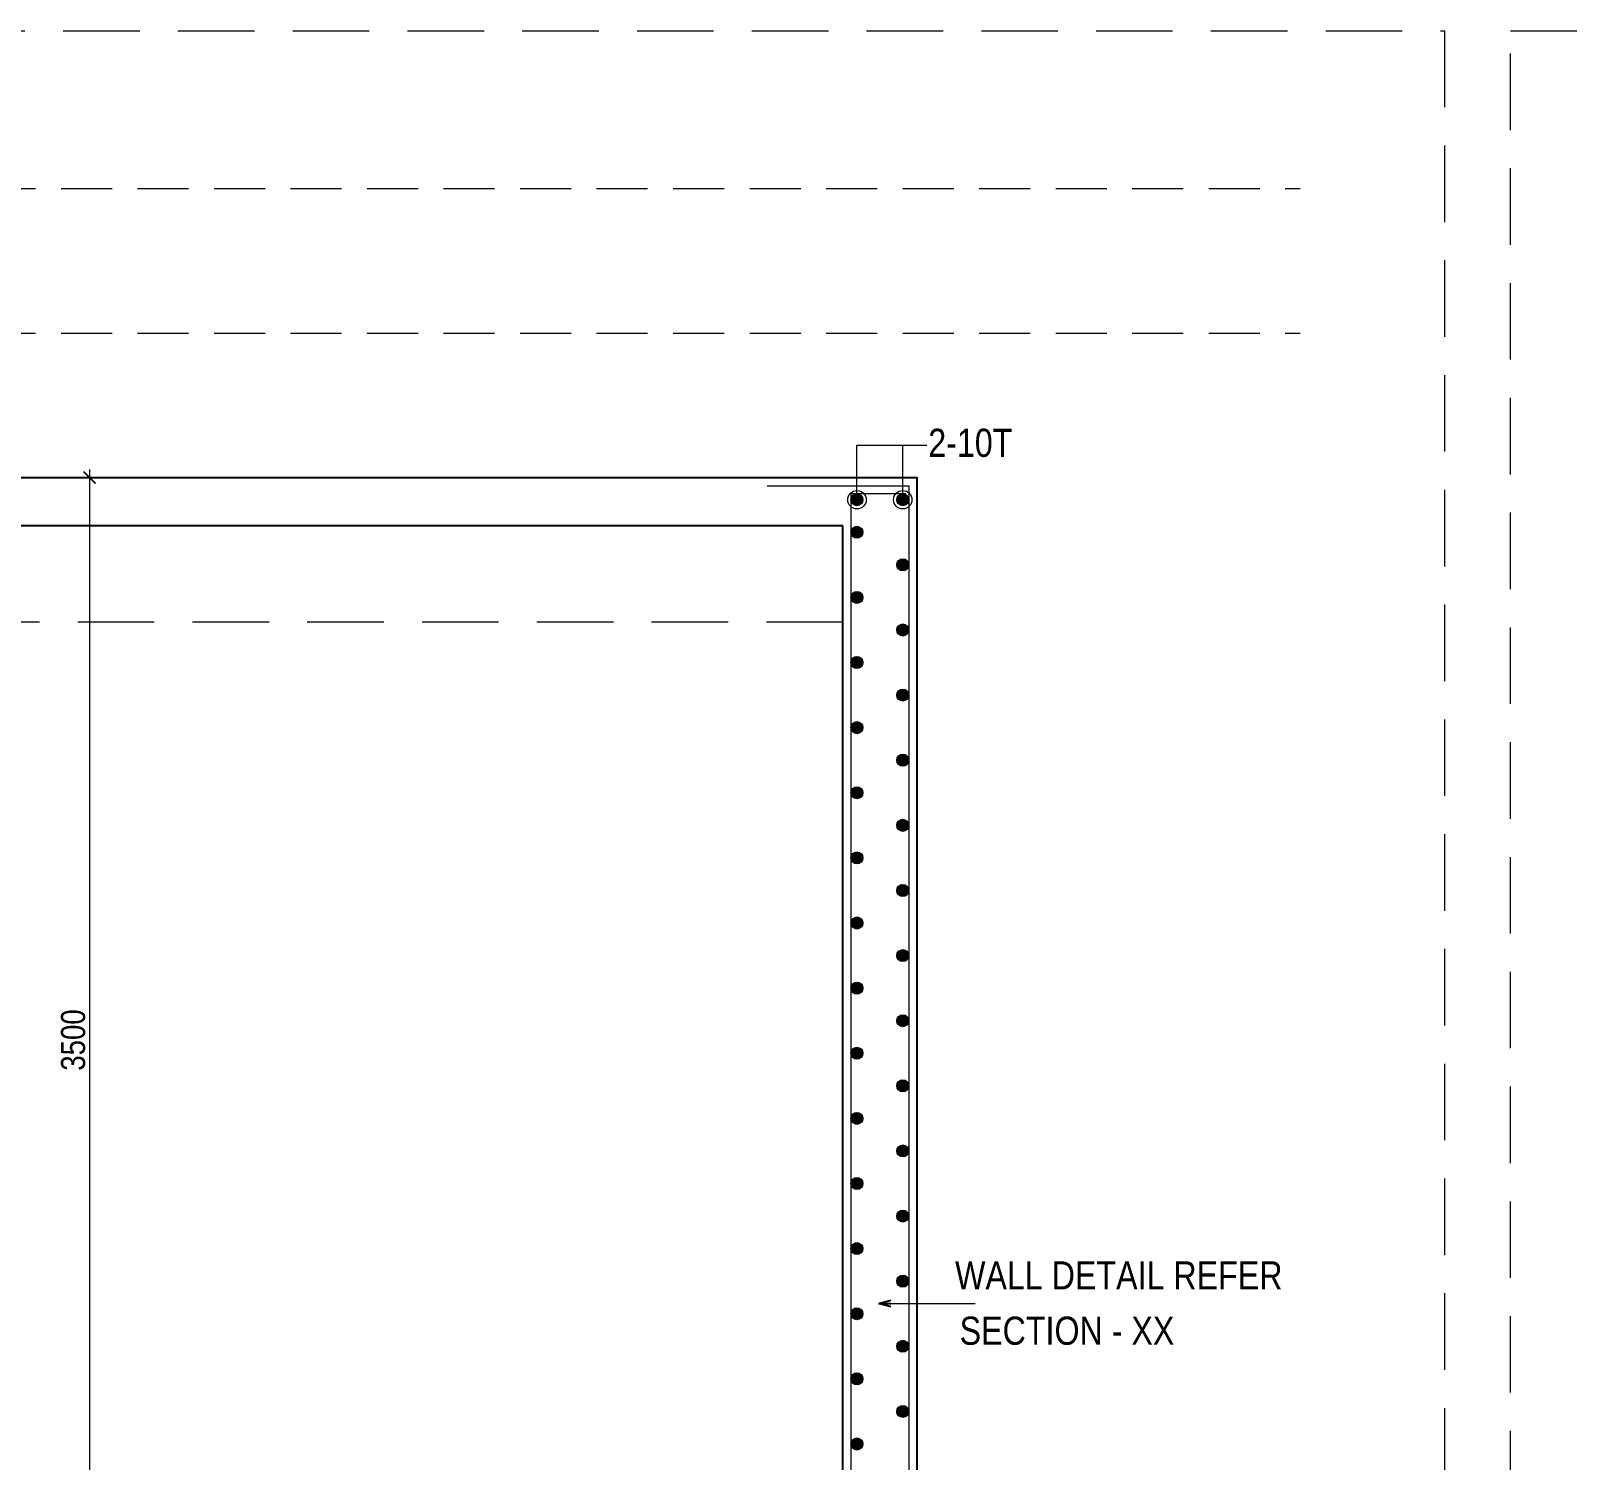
# Model space of a CAD drawing. Header units: millimetres. Extents: x 1112055 to 3390982, y -148532 to 766891.
# Drawn here: x 1810628 to 1829756, y 285589 to 303383 of the extents above; entities that cross this region are included whole.
import ezdxf

# ---------------------------------------------------------------- set-up
doc = ezdxf.new("R2010")
doc.units = ezdxf.units.MM
doc.header["$PDMODE"] = 35
doc.header["$PDSIZE"] = -25
doc.linetypes.add('Hidden', pattern=[9.525, 6.35, -3.175])
for name, color, linetype, lineweight in [('A_Levels', 150, 'Hidden', 13), ('A_Sectional elevation', 252, 'Continuous', 9), ('B FINAL COLUMN', 1, 'Continuous', 30), ('B P.C.C', 251, 'Continuous', 0), ('B STEEL', 34, 'Continuous', 15), ('B STEEL TEXT', 7, 'Continuous', 15), ('B-ST DIM', 250, 'Continuous', 18)]:
    doc.layers.add(name, color=color, linetype=linetype, lineweight=lineweight)
doc.styles.add('ARIAL', font='arial.ttf')
doc.styles.add('Q1', font='g13f12d.shx', dxfattribs={"width": 0.8})
doc.styles.add('SWINC', font='swissc.ttf')
doc.dimstyles.new('BH-STD', dxfattribs={"dimscale": 0, "dimtxt": 230, "dimasz": 125, "dimexe": 0, "dimexo": 100, "dimgap": 50, "dimtad": 1, "dimdec": 0, "dimzin": 1, "dimdsep": 46, "dimtxsty": 'Q1', "dimblk": 'ARCHTICK', "dimcen": 1, "dimdle": 100, "dimclrd": 250, "dimclre": 250, "dimclrt": 256, "dimadec": 0, "dimazin": 0, "dimtfac": 1, "dimtdec": 0, "dimtix": 1, "dimtofl": 0, "dimtmove": 0, "dimatfit": 2, "dimfxl": 1, "dimtolj": 1, "dimtzin": 0, "dimlwd": 9, "dimlwe": 9, "dimarcsym": 0})
doc.dimstyles.new('DIM 1', dxfattribs={"dimscale": 0, "dimtxt": 230, "dimasz": 150, "dimexe": 0.18, "dimexo": 0.0625, "dimgap": 0.5, "dimtad": 1, "dimdec": 0, "dimzin": 0, "dimdsep": 46, "dimtxsty": 'ARIAL', "dimblk": 'OBLIQUE', "dimcen": 6, "dimse1": 1, "dimse2": 1, "dimclrd": 256, "dimclrt": 256, "dimadec": 0, "dimazin": 2, "dimtfac": 0.75, "dimtdec": 0, "dimtix": 1, "dimtofl": 0, "dimtmove": 1, "dimatfit": 3, "dimldrblk": 'OPEN30', "dimfxl": 0.18, "dimfrac": 1, "dimtolj": 1, "dimtzin": 0, "dimlwd": -1, "dimarcsym": 0})

# ---------------------------------------------------------------- blocks, each defined once
blk = doc.blocks.new('_ArchTick')
at = {"color": 0, "linetype": 'ByBlock', "const_width": 0.15}
blk.add_lwpolyline([(-0.5, -0.5), (0.5, 0.5)], dxfattribs=at)
blk = doc.blocks.new('*D739')
at = {"layer": 'B-ST DIM', "color": 7, "linetype": 'Hidden', "lineweight": 9, "ltscale": 50, "transparency": 16777216}
blk.add_line((1811169, 297820), (1811361, 297820), dxfattribs=at)
at = {"layer": 'B-ST DIM', "color": 7, "lineweight": 9, "ltscale": 50, "transparency": 16777216}
for p, q in [((1811361, 297920), (1811361, 283720)), ((1811169, 283820), (1811361, 283820))]:
    blk.add_line(p, q, dxfattribs=at)
at = {"layer": 'Defpoints', "color": 0, "ltscale": 50, "transparency": 16777216}
for p in [(1811069, 297820), (1811069, 283820), (1811361, 283820)]:
    blk.add_point(p, dxfattribs=at)
at = {"layer": 'B-ST DIM', "color": 7, "lineweight": 9, "ltscale": 50, "transparency": 16777216, "xscale": 150, "yscale": 150, "zscale": 150}
for p, rotation in [((1811361, 297820), 90), ((1811361, 283820), 270)]:
    blk.add_blockref('_ArchTick', p, dxfattribs=dict(at, rotation=rotation))
at = {"layer": 'B-ST DIM', "color": 7, "ltscale": 50, "transparency": 16777216, "insert": (1811157, 290820), "char_height": 300, "attachment_point": 5, "rotation": 90, "style": 'SWINC'}
blk.add_mtext('\\A1;3500', dxfattribs=at)
blk = doc.blocks.new('_Oblique')
at = {"color": 0, "linetype": 'ByBlock', "lineweight": -2}
blk.add_line((-0.5, -0.5), (0.5, 0.5), dxfattribs=at)
blk = doc.blocks.new('_Open30')
at = {"color": 0, "linetype": 'ByBlock', "lineweight": -2}
for p, q in [((-1, 0.27), (0, 0)), ((0, 0), (-1, -0.27)), ((0, 0), (-1, 0))]:
    blk.add_line(p, q, dxfattribs=at)

msp = doc.modelspace()

# ---------------------------------------------------------------- hatches: boundary and pattern name
at = {"layer": 'B STEEL'}
h = msp.add_hatch(color=256, dxfattribs=at)
h.dxf.hatch_style = 1
edge = h.paths.add_edge_path()
edge.add_arc((1820913.5, 297544.9), 75, 0, 360)
h = msp.add_hatch(color=256, dxfattribs=at)
h.dxf.hatch_style = 1
edge = h.paths.add_edge_path()
edge.add_arc((1821483.5, 297544.9), 75, 0, 360)
h = msp.add_hatch(color=256, dxfattribs=at)
h.dxf.hatch_style = 1
edge = h.paths.add_edge_path()
edge.add_arc((1820913.5, 297139.6), 75, 0, 360)
h = msp.add_hatch(color=256, dxfattribs=at)
h.dxf.hatch_style = 1
edge = h.paths.add_edge_path()
edge.add_arc((1821483.5, 296734.3), 75, 0, 360)
h = msp.add_hatch(color=256, dxfattribs=at)
h.dxf.hatch_style = 1
edge = h.paths.add_edge_path()
edge.add_arc((1820913.5, 296329), 75, 0, 360)
h = msp.add_hatch(color=256, dxfattribs=at)
h.dxf.hatch_style = 1
edge = h.paths.add_edge_path()
edge.add_arc((1821483.5, 295923.7), 75, 0, 360)
h = msp.add_hatch(color=256, dxfattribs=at)
h.dxf.hatch_style = 1
edge = h.paths.add_edge_path()
edge.add_arc((1820913.5, 295518.5), 75, 0, 360)
h = msp.add_hatch(color=256, dxfattribs=at)
h.dxf.hatch_style = 1
edge = h.paths.add_edge_path()
edge.add_arc((1821483.5, 295113.2), 75, 0, 360)
h = msp.add_hatch(color=256, dxfattribs=at)
h.dxf.hatch_style = 1
edge = h.paths.add_edge_path()
edge.add_arc((1820913.5, 294707.9), 75, 0, 360)
h = msp.add_hatch(color=256, dxfattribs=at)
h.dxf.hatch_style = 1
edge = h.paths.add_edge_path()
edge.add_arc((1821483.5, 294302.6), 75, 0, 360)
h = msp.add_hatch(color=256, dxfattribs=at)
h.dxf.hatch_style = 1
edge = h.paths.add_edge_path()
edge.add_arc((1820913.5, 293897.3), 75, 0, 360)
h = msp.add_hatch(color=256, dxfattribs=at)
h.dxf.hatch_style = 1
edge = h.paths.add_edge_path()
edge.add_arc((1821483.5, 293492), 75, 0, 360)
h = msp.add_hatch(color=256, dxfattribs=at)
h.dxf.hatch_style = 1
edge = h.paths.add_edge_path()
edge.add_arc((1820913.5, 293086.7), 75, 0, 360)
h = msp.add_hatch(color=256, dxfattribs=at)
h.dxf.hatch_style = 1
edge = h.paths.add_edge_path()
edge.add_arc((1821483.5, 292681.4), 75, 0, 360)
h = msp.add_hatch(color=256, dxfattribs=at)
h.dxf.hatch_style = 1
edge = h.paths.add_edge_path()
edge.add_arc((1820913.5, 292276.1), 75, 0, 360)
h = msp.add_hatch(color=256, dxfattribs=at)
h.dxf.hatch_style = 1
edge = h.paths.add_edge_path()
edge.add_arc((1821483.5, 291870.8), 75, 0, 360)
h = msp.add_hatch(color=256, dxfattribs=at)
h.dxf.hatch_style = 1
edge = h.paths.add_edge_path()
edge.add_arc((1820913.5, 291465.5), 75, 0, 360)
h = msp.add_hatch(color=256, dxfattribs=at)
h.dxf.hatch_style = 1
edge = h.paths.add_edge_path()
edge.add_arc((1821483.5, 291060.2), 75, 0, 360)
h = msp.add_hatch(color=256, dxfattribs=at)
h.dxf.hatch_style = 1
edge = h.paths.add_edge_path()
edge.add_arc((1820913.5, 290654.9), 75, 0, 360)
h = msp.add_hatch(color=256, dxfattribs=at)
h.dxf.hatch_style = 1
edge = h.paths.add_edge_path()
edge.add_arc((1821483.5, 290249.6), 75, 0, 360)
h = msp.add_hatch(color=256, dxfattribs=at)
h.dxf.hatch_style = 1
edge = h.paths.add_edge_path()
edge.add_arc((1820913.5, 289844.3), 75, 0, 360)
h = msp.add_hatch(color=256, dxfattribs=at)
h.dxf.hatch_style = 1
edge = h.paths.add_edge_path()
edge.add_arc((1821483.5, 289439), 75, 0, 360)
h = msp.add_hatch(color=256, dxfattribs=at)
h.dxf.hatch_style = 1
edge = h.paths.add_edge_path()
edge.add_arc((1820913.5, 289033.7), 75, 0, 360)
h = msp.add_hatch(color=256, dxfattribs=at)
h.dxf.hatch_style = 1
edge = h.paths.add_edge_path()
edge.add_arc((1821483.5, 288628.4), 75, 0, 360)
h = msp.add_hatch(color=256, dxfattribs=at)
h.dxf.hatch_style = 1
edge = h.paths.add_edge_path()
edge.add_arc((1820913.5, 288223.1), 75, 0, 360)
h = msp.add_hatch(color=256, dxfattribs=at)
h.dxf.hatch_style = 1
edge = h.paths.add_edge_path()
edge.add_arc((1821483.5, 287817.8), 75, 0, 360)
h = msp.add_hatch(color=256, dxfattribs=at)
h.dxf.hatch_style = 1
edge = h.paths.add_edge_path()
edge.add_arc((1820913.5, 287412.5), 75, 0, 360)
h = msp.add_hatch(color=256, dxfattribs=at)
h.dxf.hatch_style = 1
edge = h.paths.add_edge_path()
edge.add_arc((1821483.5, 287007.2), 75, 0, 360)
h = msp.add_hatch(color=256, dxfattribs=at)
h.dxf.hatch_style = 1
edge = h.paths.add_edge_path()
edge.add_arc((1820913.5, 286601.9), 75, 0, 360)
h = msp.add_hatch(color=256, dxfattribs=at)
h.dxf.hatch_style = 1
edge = h.paths.add_edge_path()
edge.add_arc((1821483.5, 286196.6), 75, 0, 360)
h = msp.add_hatch(color=256, dxfattribs=at)
h.dxf.hatch_style = 1
edge = h.paths.add_edge_path()
edge.add_arc((1820913.5, 285791.3), 75, 0, 360)

# ---------------------------------------------------------------- linework, layer by layer
at = {"layer": 'A_Levels', "linetype": 'Hidden', "ltscale": 100}
for p, q in [((1780525.5, 301419.9), (1826431.4, 301419.9)), ((1780525.5, 299619.9), (1826431.4, 299619.9))]:
    msp.add_line(p, q, dxfattribs=at)
at = {"layer": 'A_Sectional elevation', "color": 250, "linetype": 'Hidden', "lineweight": 0, "ltscale": 150}
msp.add_line((1820738.5, 296019.9), (1795159.5, 296019.9), dxfattribs=at)
at = {"layer": 'B FINAL COLUMN', "lineweight": 25}
for p, q in [((1820738.5, 297219.9), (1795159.5, 297219.9)), ((1820738.5, 276819.9), (1820738.5, 297219.9))]:
    msp.add_line(p, q, dxfattribs=at)
msp.add_lwpolyline([(1794239.5, 297819.9), (1821658.5, 297819.9), (1821658.5, 276819.9)], dxfattribs=at)
at = {"layer": 'B P.C.C', "color": 250, "linetype": 'Hidden', "lineweight": 0, "ltscale": 150}
for points in [[(1779599.7, 303382.9), (1828225.4, 303382.9), (1828225.4, 267856.6), (1779599.7, 267856.6)], [(1829050.6, 303382.9), (1866434.6, 303382.9), (1866434.6, 267856.6), (1829050.6, 267856.6)]]:
    msp.add_lwpolyline(points, close=True, dxfattribs=at)
at = {"layer": 'B STEEL', "flags": 128}
for points in [[(1819796.2, 297719.9), (1821558.5, 297719.9), (1821558.5, 271835.5), (1819864.2, 271835.5)], [(1821521.4, 297619.9), (1820838.5, 297619.9), (1820838.5, 271764), (1822504.9, 271764)]]:
    msp.add_lwpolyline(points, dxfattribs=at)
at = {"layer": 'B STEEL'}
for centre in [(1820913.5, 297544.9), (1821483.5, 297544.9), (1820913.5, 297139.6), (1821483.5, 296734.3), (1820913.5, 296329), (1821483.5, 295923.7), (1820913.5, 295518.5), (1821483.5, 295113.2), (1820913.5, 294707.9), (1821483.5, 294302.6), (1820913.5, 293897.3), (1821483.5, 293492), (1820913.5, 293086.7), (1821483.5, 292681.4), (1820913.5, 292276.1), (1821483.5, 291870.8), (1820913.5, 291465.5), (1821483.5, 291060.2), (1820913.5, 290654.9), (1821483.5, 290249.6), (1820913.5, 289844.3), (1821483.5, 289439), (1820913.5, 289033.7), (1821483.5, 288628.4), (1820913.5, 288223.1), (1821483.5, 287817.8), (1820913.5, 287412.5), (1821483.5, 287007.2), (1820913.5, 286601.9), (1821483.5, 286196.6), (1820913.5, 285791.3)]:
    msp.add_circle(centre, 75, dxfattribs=at)

# ---------------------------------------------------------------- texts
at = {"layer": 'B STEEL TEXT', "lineweight": 9, "style": 'SWINC'}
for s, p in [('2-10T', (1821801.3, 298078.9)), ('WALL DETAIL REFER', (1822134.6, 287714.9)), ('SECTION - XX', (1822191.7, 287026.4))]:
    msp.add_text(s, height=350, dxfattribs=at).set_placement(p)

# ---------------------------------------------------------------- dimensions: what is measured, and where the dimension line sits
at = {"layer": 'B-ST DIM', "ltscale": 50}
dim = msp.add_linear_dim(base=(1811361.1, 283819.9), p1=(1811068.9, 297819.9), p2=(1811068.9, 283819.9), angle=90, dimstyle='BH-STD', override={"dimscale": 1, "dimtxt": 300, "dimasz": 150, "dimlfac": 0.25, "dimtxsty": 'SWINC', "dimclrd": 7, "dimclre": 7, "dimclrt": 7}, dxfattribs=at)
dim.commit()
dim.dimension.update_dxf_attribs({"geometry": '*D739', "text_midpoint": (1811157.3, 290819.9)})

# ---------------------------------------------------------------- leaders
at = {"layer": 'B STEEL TEXT', "lineweight": 9}
for points in [[(1820913.5, 297544.9), (1820913.5, 298226.1), (1821784.6, 298226.1)], [(1821483.5, 297544.9), (1821483.5, 298226.1), (1821784.6, 298226.1)]]:
    msp.add_leader(points, dimstyle='DIM 1', override={"dimscale": 1, "dimasz": 230, "dimtad": 0, "dimtxsty": 'SWINC', "dimldrblk": 'DotBlank', "dimfxlon": 1, "dimarcsym": 2}, dxfattribs=at)
at = {"layer": 'B STEEL TEXT', "lineweight": 5}
msp.add_leader([(1821185.6, 287540.8), (1822383.3, 287540.8)], dimstyle='DIM 1', override={"dimscale": 1, "dimtad": 0, "dimtxsty": 'SWINC', "dimfxlon": 1, "dimlwd": 5, "dimarcsym": 2}, dxfattribs=at)

doc.saveas('drawing.dxf')
